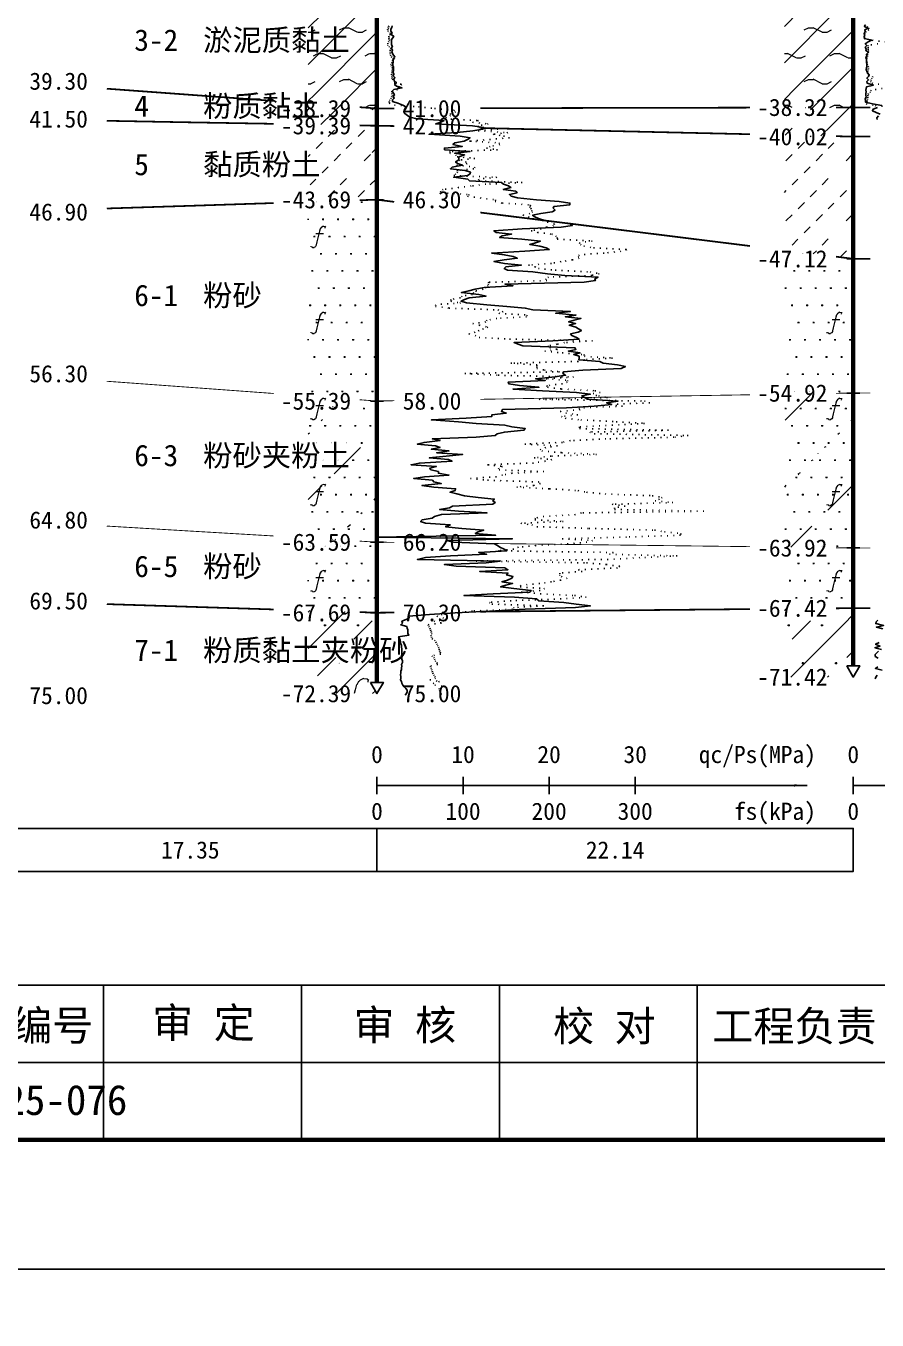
# Model space of a CAD drawing. Extents: x -37 to 3540, y -1485 to 297.
# Drawn here: x 2709.1 to 2808, y -302.9 to -152.5 of the extents above; entities that cross this region are included whole.
import ezdxf
from ezdxf.enums import TextEntityAlignment as Align

# ---------------------------------------------------------------- set-up
doc = ezdxf.new("R2010")
doc.units = 0
doc.linetypes.add('DOT', pattern=[6.35, 0, -6.35])
doc.layers.get('0').update_dxf_attribs({"linetype": 'CONTINUOUS'})
for name, color, linetype in [('CURVE', 200, 'CONTINUOUS'), ('FRAME', 7, 'CONTINUOUS'), ('HOLE', 41, 'CONTINUOUS'), ('RULER', 7, 'CONTINUOUS'), ('STRATUM', 241, 'CONTINUOUS')]:
    doc.layers.add(name, color=color, linetype=linetype)
doc.layers.add('HATCH', color=7, linetype='CONTINUOUS', lineweight=13)
doc.styles.add('ST', font='')
doc.styles.get('ST').set_extended_font_data('SimSun')
pattern_1 = [(45, (2483.1513, -297), (-2.12132, 2.12132), [10, 0]), (26.565, (2484.2254, -297.2536), (5.999823, 5.999812), [0.567, -12.849]), (0, (2483.6584, -297.2536), (0, 6), [0.567, -5.433]), (26.565, (2481.57, -297), (5.999823, 5.999812), [0.567, -12.849]), (0, (2482.077, -296.7464), (0, 6), [0.567, -5.433]), (153.435, (2483.6584, -297.2536), (-5.999818, -5e-06), [1.134, -12.2826]), (26.565, (2487.2254, -294.2536), (5.999823, 5.999812), [0.567, -12.849]), (0, (2486.6584, -294.2536), (0, 6), [0.567, -5.433]), (26.565, (2484.57, -294), (5.999823, 5.999812), [0.567, -12.849]), (0, (2485.077, -293.7464), (0, 6), [0.567, -5.433]), (153.435, (2486.6584, -294.2536), (-5.999818, -5e-06), [1.134, -12.2826])]
pattern_2 = [(45, (2483.151, -297), (-4.24264, 4.24264), [10, 0]), (45, (2484.212, -300.182), (-2.12132, 6.36396), [3, -3])]
pattern_3 = [(45, (2483.1513, -297), (-6e-07, 6.99998), [0.9473, -8.9522]), (45, (2484.5513, -295.6), (-6e-07, 6.99998), [0.9869, -8.9126]), (45, (2485.9513, -294.2), (-6e-07, 6.99998), [1.06018, -8.83931]), (45, (2487.3513, -292.8), (-6e-07, 6.99998), [0.94918, -8.95032]), (45, (2488.7513, -291.4), (-6e-07, 6.99998), [1.0365, -8.863]), (45, (2486.6513, -297), (-6e-07, 6.99998), [1.01335, -8.88615]), (45, (2488.0513, -295.6), (-6e-07, 6.99998), [1.07896, -12.12037]), (45, (2489.4513, -294.2), (-6e-07, 6.99998), [0.99882, -8.90067]), (45, (2483.8513, -292.8), (-4e-07, 6.99998), [1.05533, -8.84416]), (45, (2485.2513, -291.4), (-4e-07, 6.99998), [1.0365, -8.863])]
pattern_4 = [(82.875, (2482.3167, -298.206), (0.0003693, 10.0001764), [0.0893, -80.5337]), (143.13, (2482.4177, -298.2818), (-29.999964, 20.000054), [0.12627, -49.87373]), (172.875, (2482.5949, -298.304), (-70.0002457, 9.9996603), [0.17857, -80.44443]), (206.565, (2482.7733, -298.2147), (-9.999705, -9.999687), [0.19954, -22.16046]), (243.435, (2482.8626, -298.0363), (9e-06, -9.999696), [0.19954, -22.16146]), (255.964, (2482.9519, -297.679), (-0.0002, -9.999501), [0.36813, -40.86287]), (255.964, (2483.262, -296.439), (-0.0002, -9.999501), [1.27838, -39.95262]), (255.964, (2483.3304, -296.165), (-0.0002, -9.999501), [0.28235, -40.94865]), (216.87, (2483.5206, -295.9108), (-9.999982, -10.000018), [0.12627, -49.87373]), (243.435, (2483.4196, -295.9865), (9e-06, -9.999696), [0.19954, -22.16146]), (206.565, (2483.699, -295.8215), (-9.999705, -9.999687), [0.19954, -22.16046]), (172.875, (2483.8763, -295.8437), (-70.0002457, 9.9996603), [0.17857, -80.44443]), (143.13, (2483.9773, -295.9194), (-29.999964, 20.000054), [0.12627, -49.87373]), (82.875, (2483.9662, -296.008), (0.0003693, 10.0001764), [0.0893, -80.5337]), (0, (2482.822, -296.66), (0, 10), [0.89286, -9.10714]), (0, (2483.1763, -297), (1, 2), [0, -1.75]), (0, (2483.1513, -296.975), (1, 2), [0, -1.75]), (0, (2483.1513, -297), (1, 2), [0, -1.75]), (0, (2483.1263, -297), (1, 2), [0, -1.75]), (0, (2483.1513, -297.025), (1, 2), [0, -1.75])]
pattern_5 = [(45, (2483.151, -297), (-2e-06, 15.39996), [4.3383, -17.4406]), (45, (2489.34, -290.777), (-2e-06, 15.39996), [4.3861, -17.3928]), (45, (2494.3, -285.819), (-2e-06, 15.39996), [3.98994, -17.78894]), (26.565, (2483.151, -289.3), (15.4, 15.4), [0.2123, -34.22315]), (36.8699, (2484.6913, -287.76), (15.4, 15.4), [0.43504, -76.56496]), (315, (2490.851, -281.653), (15.39996, 3e-06), [0.0727, -21.7062]), (26.565, (2490.851, -297), (15.4, 15.4), [0.31845, -34.117]), (26.565, (2492.391, -295.46), (15.4, 15.4), [0.2316, -34.2038]), (90, (2493.161, -294.69), (-15.4, -1e-06), [0.0633, -15.3367]), (26.565, (2493.931, -293.92), (15.4, 15.4), [0.2002, -68.6707]), (36.8699, (2495.4713, -292.38), (15.4, 15.4), [0.2435, -76.7565]), (45, (2497.011, -290.84), (-5e-07, 15.39996), [0.24005, -21.53884]), (315, (2498.362, -289.195), (15.39996, 3e-06), [0.0727, -21.7062]), (36.8699, (2486.2313, -286.22), (15.4, 15.4), [0.2249, -76.7751]), (53.1301, (2487.7713, -284.68), (30.8, 46.2), [0.29564, -76.70436]), (53.1301, (2489.3113, -283.14), (30.8, 46.2), [0.27774, -76.72226])]
pattern_6 = [(82.875, (2481.315, -299.6533), (0.000812, 22.000388), [0.1964, -177.1742]), (143.13, (2481.5374, -299.82), (-65.99992, 44.00012), [0.2778, -109.7222]), (172.875, (2481.9272, -299.8687), (-154.00054, 21.999253), [0.3929, -176.9777]), (206.565, (2482.32, -299.672), (-21.99935, -21.9993), [0.439, -48.753]), (243.435, (2482.516, -299.28), (2e-05, -21.99933), [0.439, -48.7552]), (255.964, (2482.7126, -298.494), (-0.00044, -21.9989), [0.8099, -89.8983]), (255.964, (2483.3947, -295.7656), (-0.00044, -21.9989), [2.8124, -87.8958]), (255.964, (2483.5453, -295.163), (-0.00044, -21.9989), [0.6212, -90.087]), (216.87, (2483.964, -294.6037), (-21.99996, -22.00004), [0.2778, -109.7222]), (243.435, (2483.742, -294.77), (2e-05, -21.99933), [0.439, -48.7552]), (206.565, (2484.356, -294.407), (-21.99935, -21.9993), [0.439, -48.753]), (172.875, (2484.7463, -294.456), (-154.00054, 21.999253), [0.3929, -176.9777]), (143.13, (2484.9686, -294.6228), (-65.99992, 44.00012), [0.2778, -109.7222]), (82.875, (2484.9442, -294.8177), (0.000812, 22.000388), [0.1964, -177.1742]), (0, (2482.426, -296.252), (0, 22), [1.9643, -20.0357]), (0, (2483.2063, -297), (2.2, 4.4), [0, -3.85]), (0, (2483.1513, -296.945), (2.2, 4.4), [0, -3.85]), (0, (2483.1513, -297), (2.2, 4.4), [0, -3.85]), (0, (2483.0963, -297), (2.2, 4.4), [0, -3.85]), (0, (2483.1513, -297.055), (2.2, 4.4), [0, -3.85])]

# ---------------------------------------------------------------- blocks, each defined once
blk = doc.blocks.new('图签_A3长')
for p, q in [((0, 18), (-380, 18)), ((-165, 0), (-165, 18)), ((-142, 0), (-142, 18)), ((-119, 0), (-119, 18)), ((-96, 0), (-96, 18)), ((-320, 9), (0, 9)), ((-380, 0), (0, 0))]:
    blk.add_line(p, q)
at = {"style": 'ST'}
for s, p in [('工程编号', (-175.73, 13.3)), ('审 定', (-153.38, 13.61)), ('审 核', (-129.99, 13.36)), ('校 对', (-106.8, 13.23)), ('工程负责', (-84.71, 13.23))]:
    blk.add_text(s, height=3.5, dxfattribs=at).set_placement(p, align=Align.MIDDLE_CENTER)
for tag, p in [('01＿单位名称', (-349.98, 8.36)), ('02＿工程名称', (-271.3, 5.16)), ('04＿工程编号', (-176.51, 4.65)), ('05＿日期', (-35.59, 4.65)), ('06＿图号', (-11.16, 4.91))]:
    blk.add_attdef(tag, text='', height=3.5, dxfattribs=at).set_placement(p, align=Align.MIDDLE_CENTER)
at = {"style": 'ST', "width": 0.85}
blk.add_attdef('03＿图件名称', text='', height=3, dxfattribs=at).set_placement((-205.49, 5.05), align=Align.MIDDLE_CENTER)
blk = doc.blocks.new('Arrow')
for points in [[(-3.984779, 0.348623), (0, 0), (-3.189535, 0)], [(-3.189535, 0), (0, 0), (-3.984779, -0.348623)]]:
    blk.add_solid(points)

msp = doc.modelspace()

# ---------------------------------------------------------------- hatches: boundary and pattern name
at = {"layer": 'HATCH'}
h = msp.add_hatch(dxfattribs=at)
h.set_pattern_fill('YNNT', color=251, style=0)
h.set_pattern_definition(pattern_1)
h.paths.add_polyline_path([(2749.93, -149.73), (2741.93, -149.33), (2741.93, -161.54), (2749.93, -162.13)])
h.paths.add_polyline_path([(2728.9, -164.28), (2744.85, -164.28), (2744.85, -159.33), (2728.9, -159.33)], flags=9)
h.paths.add_polyline_path([(2728.91, -156.6), (2748.42, -156.6), (2748.42, -151.72), (2728.91, -151.72)], flags=9)
h.paths.add_polyline_path([(2737.86, -163.62), (2747.41, -163.62), (2747.41, -160.68), (2737.86, -160.68)], flags=9)
h.paths.add_polyline_path([(2737.86, -151.22), (2747.41, -151.22), (2747.41, -148.28), (2737.86, -148.28)], flags=9)
h = msp.add_hatch(dxfattribs=at)
h.set_pattern_fill('YNNT', color=251, style=0)
h.set_pattern_definition(pattern_1)
h.paths.add_polyline_path([(2805.27, -151), (2797.27, -150.82), (2797.27, -162.02), (2805.27, -162)])
h.paths.add_polyline_path([(2793.2, -163.49), (2802.76, -163.49), (2802.76, -160.56), (2793.2, -160.56)], flags=9)
h.paths.add_polyline_path([(2793.2, -152.49), (2802.76, -152.49), (2802.76, -149.56), (2793.2, -149.56)], flags=9)
h = msp.add_hatch(dxfattribs=at)
h.set_pattern_fill('FZNT', color=32, style=0)
h.set_pattern_definition(pattern_2)
h.paths.add_polyline_path([(2749.93, -162.13), (2741.93, -161.54), (2741.93, -163.98), (2749.93, -164.13)])
h.paths.add_polyline_path([(2728.9, -164.28), (2744.85, -164.28), (2744.85, -159.33), (2728.9, -159.33)], flags=9)
h.paths.add_polyline_path([(2737.86, -165.62), (2747.41, -165.62), (2747.41, -162.68), (2737.86, -162.68)], flags=9)
h.paths.add_polyline_path([(2737.86, -163.62), (2747.41, -163.62), (2747.41, -160.68), (2737.86, -160.68)], flags=9)
h = msp.add_hatch(dxfattribs=at)
h.set_pattern_fill('FZNT', color=32, style=0)
h.set_pattern_definition(pattern_2)
h.paths.add_polyline_path([(2805.27, -162), (2797.27, -162.02), (2797.27, -165.22), (2805.27, -165.4)])
h.paths.add_polyline_path([(2793.2, -166.89), (2802.76, -166.89), (2802.76, -163.96), (2793.2, -163.96)], flags=9)
h.paths.add_polyline_path([(2793.2, -163.49), (2802.76, -163.49), (2802.76, -160.56), (2793.2, -160.56)], flags=9)
h = msp.add_hatch(dxfattribs=at)
h.set_pattern_fill('NZFT', color=52, style=0)
h.set_pattern_definition(pattern_3)
h.paths.add_polyline_path([(2749.93, -164.13), (2741.93, -163.98), (2741.93, -172.99), (2749.93, -172.73)])
h.paths.add_polyline_path([(2728.9, -171.07), (2744.85, -171.07), (2744.85, -166.13), (2728.9, -166.13)], flags=9)
h.paths.add_polyline_path([(2737.86, -174.22), (2747.41, -174.22), (2747.41, -171.28), (2737.86, -171.28)], flags=9)
h.paths.add_polyline_path([(2737.86, -165.62), (2747.41, -165.62), (2747.41, -162.68), (2737.86, -162.68)], flags=9)
h = msp.add_hatch(dxfattribs=at)
h.set_pattern_fill('NZFT', color=52, style=0)
h.set_pattern_definition(pattern_3)
h.paths.add_polyline_path([(2805.27, -165.4), (2797.27, -165.22), (2797.27, -178.61), (2805.27, -179.6)])
h.paths.add_polyline_path([(2793.21, -181.09), (2802.76, -181.09), (2802.76, -178.17), (2793.21, -178.17)], flags=9)
h.paths.add_polyline_path([(2793.2, -166.89), (2802.76, -166.89), (2802.76, -163.96), (2793.2, -163.96)], flags=9)
h = msp.add_hatch(dxfattribs=at)
h.set_pattern_fill('FS', color=142, style=0)
h.set_pattern_definition(pattern_4)
h.paths.add_polyline_path([(2749.93, -172.73), (2741.93, -172.99), (2741.93, -195.54), (2749.93, -196.13)])
h.paths.add_polyline_path([(2737.86, -197.62), (2747.41, -197.62), (2747.41, -194.68), (2737.86, -194.68)], flags=9)
h.paths.add_polyline_path([(2737.86, -174.22), (2747.41, -174.22), (2747.41, -171.28), (2737.86, -171.28)], flags=9)
h = msp.add_hatch(dxfattribs=at)
h.set_pattern_fill('FS', color=142, style=0)
h.set_pattern_definition(pattern_4)
h.paths.add_polyline_path([(2805.27, -179.6), (2797.27, -178.61), (2797.27, -195.33), (2805.27, -195.2)])
h.paths.add_polyline_path([(2793.2, -196.69), (2802.76, -196.69), (2802.76, -193.76), (2793.2, -193.76)], flags=9)
h.paths.add_polyline_path([(2793.21, -181.09), (2802.76, -181.09), (2802.76, -178.17), (2793.21, -178.17)], flags=9)
h = msp.add_hatch(dxfattribs=at)
h.set_pattern_fill('FS', color=142, style=0)
h.set_pattern_definition(pattern_4)
h.paths.add_polyline_path([(2805.27, -195.2), (2797.27, -195.33), (2797.27, -213.1), (2805.27, -213.2)])
h.paths.add_polyline_path([(2793.2, -214.69), (2802.76, -214.69), (2802.76, -211.76), (2793.2, -211.76)], flags=9)
h.paths.add_polyline_path([(2793.2, -196.69), (2802.76, -196.69), (2802.76, -193.76), (2793.2, -193.76)], flags=9)
h = msp.add_hatch(dxfattribs=at)
h.set_pattern_fill('SZFT', color=142, scale=2.2, style=0)
h.set_pattern_definition(pattern_5)
h.paths.add_polyline_path([(2805.27, -195.2), (2797.27, -195.33), (2797.27, -213.1), (2805.27, -213.2)])
h.paths.add_polyline_path([(2793.2, -214.69), (2802.76, -214.69), (2802.76, -211.76), (2793.2, -211.76)], flags=9)
h.paths.add_polyline_path([(2793.2, -196.69), (2802.76, -196.69), (2802.76, -193.76), (2793.2, -193.76)], flags=9)
h = msp.add_hatch(dxfattribs=at)
h.set_pattern_fill('FS', color=142, style=0)
h.set_pattern_definition(pattern_4)
h.paths.add_polyline_path([(2749.93, -196.13), (2741.93, -195.54), (2741.93, -212.05), (2749.93, -212.53)])
h.paths.add_polyline_path([(2728.9, -204.89), (2748.43, -204.89), (2748.43, -199.95), (2728.9, -199.95)], flags=9)
h.paths.add_polyline_path([(2737.86, -214.02), (2747.41, -214.02), (2747.41, -211.08), (2737.86, -211.08)], flags=9)
h.paths.add_polyline_path([(2737.86, -197.62), (2747.41, -197.62), (2747.41, -194.68), (2737.86, -194.68)], flags=9)
h = msp.add_hatch(dxfattribs=at)
h.set_pattern_fill('SZFT', color=142, scale=2.2, style=0)
h.set_pattern_definition(pattern_5)
h.paths.add_polyline_path([(2749.93, -196.13), (2741.93, -195.54), (2741.93, -212.05), (2749.93, -212.53)])
h.paths.add_polyline_path([(2728.9, -204.89), (2748.43, -204.89), (2748.43, -199.95), (2728.9, -199.95)], flags=9)
h.paths.add_polyline_path([(2737.86, -214.02), (2747.41, -214.02), (2747.41, -211.08), (2737.86, -211.08)], flags=9)
h.paths.add_polyline_path([(2737.86, -197.62), (2747.41, -197.62), (2747.41, -194.68), (2737.86, -194.68)], flags=9)
h = msp.add_hatch(dxfattribs=at)
h.set_pattern_fill('FS', color=142, style=0)
h.set_pattern_definition(pattern_4)
h.paths.add_polyline_path([(2749.93, -212.53), (2741.93, -212.05), (2741.93, -220.47), (2749.93, -220.73)])
h.paths.add_polyline_path([(2737.86, -222.22), (2747.41, -222.22), (2747.41, -219.28), (2737.86, -219.28)], flags=9)
h.paths.add_polyline_path([(2737.86, -214.02), (2747.41, -214.02), (2747.41, -211.08), (2737.86, -211.08)], flags=9)
h = msp.add_hatch(dxfattribs=at)
h.set_pattern_fill('FS', color=142, style=0)
h.set_pattern_definition(pattern_4)
h.paths.add_polyline_path([(2805.27, -213.2), (2797.27, -213.1), (2797.27, -220.28), (2805.27, -220.2)])
h.paths.add_polyline_path([(2793.2, -221.69), (2802.76, -221.69), (2802.76, -218.76), (2793.2, -218.76)], flags=9)
h.paths.add_polyline_path([(2793.2, -214.69), (2802.76, -214.69), (2802.76, -211.76), (2793.2, -211.76)], flags=9)
h = msp.add_hatch(dxfattribs=at)
h.set_pattern_fill('FZNT', color=32, style=0)
h.set_pattern_definition(pattern_2)
h.paths.add_polyline_path([(2749.93, -220.73), (2741.93, -220.47), (2741.93, -230.13), (2749.93, -230.13), (2749.18, -228.83), (2749.93, -228.83)])
h.paths.add_polyline_path([(2728.9, -227.53), (2755.58, -227.53), (2755.58, -222.58), (2728.9, -222.58)], flags=9)
h.paths.add_polyline_path([(2737.86, -231.62), (2747.41, -231.62), (2747.41, -228.68), (2737.86, -228.68)], flags=9)
h.paths.add_polyline_path([(2737.86, -222.22), (2747.41, -222.22), (2747.41, -219.28), (2737.86, -219.28)], flags=9)
h = msp.add_hatch(dxfattribs=at)
h.set_pattern_fill('FS', color=32, scale=2.2, style=0)
h.set_pattern_definition(pattern_6)
h.paths.add_polyline_path([(2749.93, -220.73), (2741.93, -220.47), (2741.93, -230.13), (2749.93, -230.13), (2749.18, -228.83), (2749.93, -228.83)])
h.paths.add_polyline_path([(2728.9, -227.53), (2755.58, -227.53), (2755.58, -222.58), (2728.9, -222.58)], flags=9)
h.paths.add_polyline_path([(2737.86, -231.62), (2747.41, -231.62), (2747.41, -228.68), (2737.86, -228.68)], flags=9)
h.paths.add_polyline_path([(2737.86, -222.22), (2747.41, -222.22), (2747.41, -219.28), (2737.86, -219.28)], flags=9)
h = msp.add_hatch(dxfattribs=at)
h.set_pattern_fill('FZNT', color=32, style=0)
h.set_pattern_definition(pattern_2)
h.paths.add_polyline_path([(2805.27, -220.2), (2797.27, -220.28), (2797.27, -228.2), (2805.27, -228.2), (2804.52, -226.9), (2805.27, -226.9)])
h.paths.add_polyline_path([(2793.21, -229.69), (2802.76, -229.69), (2802.76, -226.77), (2793.21, -226.77)], flags=9)
h.paths.add_polyline_path([(2793.2, -221.69), (2802.76, -221.69), (2802.76, -218.76), (2793.2, -218.76)], flags=9)
h = msp.add_hatch(dxfattribs=at)
h.set_pattern_fill('FS', color=32, scale=2.2, style=0)
h.set_pattern_definition(pattern_6)
h.paths.add_polyline_path([(2805.27, -220.2), (2797.27, -220.28), (2797.27, -228.2), (2805.27, -228.2), (2804.52, -226.9), (2805.27, -226.9)])
h.paths.add_polyline_path([(2793.21, -229.69), (2802.76, -229.69), (2802.76, -226.77), (2793.21, -226.77)], flags=9)
h.paths.add_polyline_path([(2793.2, -221.69), (2802.76, -221.69), (2802.76, -218.76), (2793.2, -218.76)], flags=9)

# ---------------------------------------------------------------- linework, layer by layer
at = {"layer": 'CURVE', "color": 30, "linetype": 'Continuous'}
for points in [[(2751.71, -152.53), (2751.67, -152.73), (2751.54, -152.93), (2751.54, -153.13), (2751.68, -153.33), (2751.53, -153.53), (2751.88, -153.73), (2751.77, -153.93), (2751.62, -154.13), (2751.63, -154.33), (2751.61, -154.53), (2751.6, -154.73), (2751.72, -154.93), (2751.56, -155.13), (2751.73, -155.33), (2751.67, -155.53), (2751.72, -155.73), (2751.84, -155.93), (2752.01, -156.13), (2751.8, -156.33), (2751.8, -156.53), (2751.8, -156.73), (2751.78, -156.93), (2751.76, -157.13), (2751.85, -157.33), (2751.85, -157.53), (2751.85, -157.73), (2751.81, -157.93), (2751.89, -158.13), (2751.8, -158.33), (2752.01, -158.53), (2751.88, -158.73), (2751.93, -158.93), (2752.18, -159.13), (2751.97, -159.33), (2752.19, -159.53), (2752.82, -159.73), (2751.88, -159.93), (2751.7, -160.13), (2751.84, -160.33), (2751.95, -160.53), (2751.81, -160.73), (2751.94, -160.93), (2751.75, -161.13), (2751.74, -161.33), (2752.37, -161.53), (2752.93, -161.73), (2753.28, -161.93), (2753.19, -162.13), (2753.1, -162.33), (2753.05, -162.53), (2753.16, -162.73), (2753.48, -162.93), (2753.73, -163.13), (2754.61, -163.33), (2757.72, -163.53), (2757.36, -163.73), (2756.75, -163.93), (2761.02, -164.13), (2762.34, -164.33), (2762.24, -164.53), (2761.05, -164.73), (2759.24, -164.93), (2755.99, -165.13), (2759.59, -165.33), (2760.75, -165.53), (2760.45, -165.73), (2760.08, -165.93), (2758.98, -166.13), (2758.75, -166.33), (2759.83, -166.53), (2757.76, -166.73), (2757.79, -166.93), (2760.75, -167.13), (2758.97, -167.33), (2760.11, -167.53), (2759.45, -167.73), (2759.44, -167.93), (2759.41, -168.13), (2759.07, -168.33), (2759.27, -168.53), (2759.87, -168.73), (2758.67, -168.93), (2758.46, -169.13), (2760.19, -169.33), (2760.81, -169.53), (2760.74, -169.73), (2760.45, -169.93), (2758.86, -170.13), (2760.48, -170.33), (2760.68, -170.53), (2764.39, -170.73), (2764.64, -170.93), (2765.23, -171.13), (2765.49, -171.33), (2764.6, -171.53), (2766.06, -171.73), (2766.2, -171.93), (2765.31, -172.13), (2765.54, -172.33), (2766.27, -172.53), (2768.47, -172.73), (2771.09, -172.93), (2772.35, -173.13), (2772.33, -173.33), (2770.49, -173.53), (2770.41, -173.73), (2770.63, -173.93), (2770.29, -174.13), (2768.97, -174.33), (2768.01, -174.53), (2768.27, -174.73), (2768.7, -174.93), (2769.45, -175.13), (2771.07, -175.33), (2772.37, -175.53), (2772.63, -175.73), (2771.34, -175.93), (2766.8, -176.13), (2763.52, -176.33), (2763.77, -176.53), (2765.57, -176.73), (2764.46, -176.93), (2764.18, -177.13), (2766.77, -177.33), (2768.92, -177.53), (2768.35, -177.73), (2767.68, -177.93), (2768.86, -178.13), (2769.57, -178.33), (2769.94, -178.53), (2767.12, -178.73), (2763.26, -178.93), (2764.71, -179.13), (2765.75, -179.33), (2766.23, -179.53), (2764.72, -179.73), (2763.52, -179.93), (2764.73, -180.13), (2766.71, -180.33), (2764.91, -180.53), (2764.71, -180.73), (2765.09, -180.93), (2768.05, -181.13), (2769.76, -181.33), (2771.77, -181.53), (2775.62, -181.73), (2775.23, -181.93), (2775.31, -182.13), (2774, -182.33), (2764.79, -182.53), (2765.72, -182.73), (2762.4, -182.93), (2761.35, -183.13), (2760.62, -183.33), (2759.75, -183.53), (2761.75, -183.73), (2762.6, -183.93), (2760.66, -184.13), (2760.11, -184.33), (2759.7, -184.53), (2760.35, -184.73), (2762.69, -184.93), (2765, -185.13), (2767.16, -185.33), (2768.04, -185.53), (2772.41, -185.73), (2770.7, -185.93), (2773.04, -186.13), (2771.83, -186.33), (2773.63, -186.53), (2772.83, -186.73), (2772.2, -186.93), (2773.01, -187.13), (2772.28, -187.33), (2773.03, -187.53), (2773.34, -187.73), (2773.68, -187.93), (2773.29, -188.13), (2772.42, -188.33), (2772.56, -188.53), (2773.1, -188.73), (2773.41, -188.93), (2770.36, -189.13), (2765.86, -189.33), (2766.32, -189.53), (2766.86, -189.73), (2772.92, -189.93), (2773.04, -190.13), (2772.18, -190.33), (2773.52, -190.53), (2772.79, -190.73), (2773.41, -190.93), (2773.44, -191.13), (2773.39, -191.33), (2775.81, -191.53), (2776.23, -191.73), (2777.86, -191.93), (2778.79, -192.13), (2778.31, -192.33), (2773.84, -192.53), (2771.61, -192.73), (2771.54, -192.93), (2771.84, -193.13), (2770.62, -193.33), (2768.35, -193.53), (2769.49, -193.73), (2765.19, -193.93), (2765.26, -194.13), (2766.49, -194.33), (2768.74, -194.53), (2765.74, -194.73), (2769.16, -194.93), (2773.13, -195.13), (2774.72, -195.33), (2773.72, -195.53), (2774.09, -195.73), (2774.35, -195.93), (2777.94, -196.13), (2776.61, -196.33), (2777.21, -196.53), (2775.15, -196.73), (2771.95, -196.93), (2764.5, -197.13), (2764.38, -197.33), (2764.96, -197.53), (2763.28, -197.73), (2763.27, -197.93), (2760.31, -198.13), (2756.26, -198.33), (2759.41, -198.53), (2761.44, -198.73), (2764.77, -198.93), (2765.61, -199.13), (2767.16, -199.33), (2767.01, -199.53), (2764.74, -199.73), (2763.88, -199.93), (2763.68, -200.13), (2761.47, -200.33), (2756.36, -200.53), (2757.26, -200.73), (2755.41, -200.93), (2754.61, -201.13), (2756.74, -201.33), (2757.26, -201.53), (2756.24, -201.73), (2758.29, -201.93), (2756.87, -202.13), (2759.87, -202.33), (2757.96, -202.53), (2756.01, -202.73), (2758.24, -202.93), (2758.65, -203.13), (2754.86, -203.33), (2753.9, -203.53), (2756.83, -203.73), (2756.06, -203.93), (2756.2, -204.13), (2757.07, -204.33), (2757.06, -204.53), (2758.28, -204.73), (2755.47, -204.93), (2754.2, -205.13), (2756.38, -205.33), (2756.53, -205.53), (2757.4, -205.73), (2755.16, -205.93), (2756.53, -206.13), (2759.07, -206.33), (2759.01, -206.53), (2758.43, -206.73), (2759.2, -206.93), (2760.11, -207.13), (2761.68, -207.33), (2763.56, -207.53), (2763.4, -207.73), (2763.68, -207.93), (2763.4, -208.13), (2758.69, -208.33), (2758.37, -208.53), (2757.21, -208.73), (2759.4, -208.93), (2762.72, -209.13), (2757.44, -209.33), (2756.61, -209.53), (2756.36, -209.73), (2755.17, -209.93), (2754.99, -210.13), (2755.57, -210.33), (2758.44, -210.53), (2757.9, -210.73), (2759.78, -210.93), (2762.33, -211.13), (2761.67, -211.33), (2761.35, -211.53), (2763.71, -211.73), (2749.93, -211.93), (2765.67, -212.13), (2757.96, -212.33), (2758.83, -212.53), (2763.57, -212.73), (2763.94, -212.93), (2764.22, -213.13), (2764.71, -213.33), (2765.03, -213.53), (2761.76, -213.73), (2762.66, -213.93), (2758.48, -214.13), (2755.57, -214.33), (2754.63, -214.53), (2764.23, -214.73), (2762.61, -214.93), (2757.76, -215.13), (2759.14, -215.33), (2764.8, -215.53), (2765.14, -215.73), (2761.88, -215.93), (2765.15, -216.13), (2764.99, -216.33), (2765.73, -216.53), (2765.59, -216.73), (2765.08, -216.93), (2764.44, -217.13), (2765.69, -217.33), (2764.89, -217.53), (2764.29, -217.73), (2765.84, -217.93), (2767.83, -218.13), (2767.68, -218.33), (2763.44, -218.53), (2760.03, -218.73), (2765.9, -218.93), (2768.45, -219.13), (2768.74, -219.33), (2771.64, -219.53), (2773.08, -219.73), (2774.73, -219.93), (2772.99, -220.13), (2767.13, -220.33), (2763, -220.53), (2759.01, -220.73), (2756.05, -220.93), (2753.65, -221.13), (2753.66, -221.33), (2753.34, -221.53), (2752.82, -221.73), (2752.89, -221.93), (2752.69, -222.13), (2753.38, -222.33), (2753.45, -222.53), (2753.5, -222.73), (2753.52, -222.93), (2753.52, -223.13), (2753.65, -223.33), (2752.45, -223.53), (2752.54, -223.73), (2752.64, -223.93), (2752.66, -224.13), (2752.69, -224.33), (2752.77, -224.53), (2752.77, -224.73), (2752.83, -224.93), (2752.81, -225.13), (2752.81, -225.33), (2752.83, -225.53), (2752.79, -225.73), (2752.8, -225.93), (2752.81, -226.13), (2752.91, -226.33), (2752.9, -226.53), (2752.79, -226.73), (2752.81, -226.93), (2752.76, -227.13), (2752.79, -227.33), (2752.72, -227.53), (2752.7, -227.73), (2752.68, -227.93), (2752.69, -228.13), (2752.69, -228.33), (2752.67, -228.53), (2752.79, -228.73), (2752.82, -228.93), (2752.92, -229.13), (2753.09, -229.33), (2753.28, -229.53), (2753.44, -229.73), (2753.43, -229.93), (2753.37, -230.13), (2753.2, -230.33)], [(2806.65, -152.4), (2806.57, -152.6), (2807.02, -152.8), (2806.61, -153), (2806.66, -153.2), (2806.53, -153.4), (2806.56, -153.6), (2806.54, -153.8), (2806.56, -154), (2807.4, -154.2), (2807.02, -154.4), (2806.67, -154.6), (2806.84, -154.8), (2806.66, -155), (2806.78, -155.2), (2806.74, -155.4), (2807.04, -155.6), (2806.81, -155.8), (2806.84, -156), (2806.74, -156.2), (2806.8, -156.4), (2806.8, -156.6), (2806.82, -156.8), (2806.83, -157), (2806.85, -157.2), (2806.8, -157.4), (2806.79, -157.6), (2806.86, -157.8), (2806.93, -158), (2807.13, -158.2), (2807.04, -158.4), (2806.83, -158.6), (2807.06, -158.8), (2806.85, -159), (2806.89, -159.2), (2807.62, -159.4), (2806.82, -159.6), (2806.79, -159.8), (2806.75, -160), (2806.79, -160.2), (2806.74, -160.4), (2806.73, -160.6), (2806.76, -160.8), (2806.67, -161), (2806.69, -161.2), (2806.7, -161.4), (2807.51, -161.6), (2808.58, -161.8)], [(2808.08, -162), (2807.59, -162.2), (2807.5, -162.4), (2807.92, -162.6), (2808.41, -162.8)], [(2808.19, -163), (2808.02, -163.2), (2808.04, -163.4)], [(2808.14, -221.6), (2807.95, -221.8), (2807.88, -222), (2808.79, -222.2), (2807.97, -222.4), (2808.7, -222.6)], [(2808.3, -224.2), (2807.87, -224.4), (2808.36, -224.6), (2807.78, -224.8), (2808.55, -225)], [(2808.22, -225.2), (2808, -225.4), (2807.8, -225.6), (2807.81, -225.8), (2808.18, -226)], [(2808.12, -227), (2807.84, -227.2), (2808.62, -227.4)], [(2808.04, -228), (2807.9, -228.2), (2807.8, -228.4)]]:
    msp.add_lwpolyline(points, dxfattribs=at)
at = {"layer": 'CURVE', "color": 100, "linetype": 'DOT', "ltscale": 0.1}
for points in [[(2751.32, -152.53), (2751.25, -152.73), (2751.17, -152.93), (2751.19, -153.13), (2751.48, -153.33), (2751.45, -153.53), (2751.29, -153.73), (2751.3, -153.93), (2751.38, -154.13), (2751.31, -154.33), (2751.21, -154.53), (2751.17, -154.73), (2751.32, -154.93), (2751.56, -155.13), (2751.48, -155.33), (2751.48, -155.53), (2751.45, -155.73), (2751.51, -155.93), (2751.59, -156.13), (2752, -156.33), (2751.77, -156.53), (2751.68, -156.73), (2751.54, -156.93), (2751.58, -157.13), (2751.71, -157.33), (2751.76, -157.53), (2751.71, -157.73), (2751.67, -157.93), (2751.6, -158.13), (2751.66, -158.33), (2751.67, -158.53), (2751.71, -158.73), (2751.98, -158.93), (2751.92, -159.13), (2752.8, -159.33), (2752.53, -159.53), (2752.45, -159.73), (2752.3, -159.93), (2751.66, -160.13), (2751.66, -160.33), (2751.73, -160.53), (2751.67, -160.73), (2751.58, -160.93), (2751.45, -161.13), (2751.33, -161.33), (2751.35, -161.53), (2751.95, -161.73), (2754.74, -161.93), (2756.62, -162.13), (2758.85, -162.33), (2759.06, -162.53), (2758.48, -162.73), (2758.49, -162.93), (2758.01, -163.13), (2757.79, -163.33), (2761.72, -163.53), (2761.04, -163.73), (2762.86, -163.93), (2761.66, -164.13), (2761.76, -164.33), (2763.99, -164.53), (2761.68, -164.73), (2765.12, -164.93), (2763.42, -165.13), (2764.64, -165.33), (2765.31, -165.53), (2763.11, -165.73), (2760.67, -165.93), (2764.1, -166.13), (2764.21, -166.33), (2763.1, -166.53), (2762.67, -166.73), (2763.92, -166.93), (2758.4, -167.13), (2758.39, -167.33), (2759.08, -167.53), (2759.23, -167.73), (2761.29, -167.93), (2759.5, -168.13), (2760.25, -168.33), (2760.4, -168.53), (2759.17, -168.73), (2761.31, -168.93), (2761.18, -169.13), (2759.3, -169.33), (2759.3, -169.53), (2759.1, -169.73), (2758.86, -169.93), (2763.84, -170.13), (2761.72, -170.33), (2761.78, -170.53), (2766.79, -170.73), (2762.59, -170.93), (2760.88, -171.13), (2759.42, -171.33), (2757.62, -171.53), (2757.3, -171.73), (2757.38, -171.93), (2760.66, -172.13), (2760.46, -172.33), (2761.92, -172.53), (2763.72, -172.73), (2763.65, -172.93), (2764.51, -173.13), (2767.77, -173.33), (2767.71, -173.53), (2767.79, -173.73), (2767.89, -173.93), (2768.02, -174.13), (2767.71, -174.33), (2766.88, -174.53), (2767.51, -174.73), (2768.03, -174.93), (2769.13, -175.13), (2769.71, -175.33), (2770.56, -175.53), (2770.45, -175.73), (2769.64, -175.93), (2768.99, -176.13), (2767.85, -176.33), (2768.6, -176.53), (2770.23, -176.73), (2770.7, -176.93), (2770.85, -177.13), (2770.88, -177.33), (2774.94, -177.53), (2773.47, -177.73), (2773.57, -177.93), (2773.96, -178.13), (2775.1, -178.33), (2778.96, -178.53), (2778.28, -178.73), (2776.31, -178.93), (2773.43, -179.13), (2773.32, -179.33), (2773.44, -179.53), (2772.62, -179.73), (2771.32, -179.93), (2770.21, -180.13), (2767.54, -180.33), (2768.28, -180.53), (2768.68, -180.73), (2770.64, -180.93), (2774.69, -181.13), (2775.76, -181.33), (2774.89, -181.53), (2769.85, -181.73), (2769.51, -181.93), (2769.68, -182.13), (2762.92, -182.33), (2762.87, -182.53), (2762.84, -182.73), (2762.57, -182.93), (2762.26, -183.13), (2761.47, -183.33), (2761.19, -183.53), (2761.01, -183.73), (2759.83, -183.93), (2759.62, -184.13), (2758.51, -184.33), (2758.52, -184.53), (2759.65, -184.73), (2756.75, -184.93), (2756.72, -185.13), (2758.3, -185.33), (2763.98, -185.53), (2764.58, -185.73), (2764.1, -185.93), (2767.39, -186.13), (2767.31, -186.33), (2763.86, -186.53), (2762.71, -186.73), (2762.56, -186.93), (2761.06, -187.13), (2761.81, -187.33), (2762.8, -187.53), (2762.3, -187.73), (2761.79, -187.93), (2761.33, -188.13), (2760.62, -188.33), (2761.32, -188.53), (2761.79, -188.73), (2765.33, -188.93), (2774.99, -189.13), (2771.73, -189.33), (2770.85, -189.53), (2769.78, -189.73), (2770.01, -189.93), (2770.91, -190.13), (2769.42, -190.33), (2771.45, -190.53), (2774.01, -190.73), (2774.03, -190.93), (2777.29, -191.13), (2774.06, -191.33), (2773.29, -191.53), (2765.49, -191.73), (2768.51, -191.93), (2768.5, -192.13), (2768.5, -192.33), (2769.39, -192.53), (2771.12, -192.73), (2760.14, -192.93), (2764.02, -193.13), (2772.78, -193.33), (2769.58, -193.53), (2772.06, -193.73), (2772.04, -193.93), (2771.48, -194.13), (2769.68, -194.33), (2769.76, -194.53), (2771.36, -194.73), (2775.26, -194.93), (2775.87, -195.13), (2774.65, -195.33), (2775.68, -195.53), (2776.71, -195.73), (2768.79, -195.93), (2781.01, -196.13), (2781.62, -196.33), (2776.97, -196.53), (2778.46, -196.73), (2773.39, -196.93), (2773.54, -197.13), (2771.21, -197.33), (2771.87, -197.53), (2773.27, -197.73), (2771.37, -197.93), (2771.8, -198.13), (2773.6, -198.33), (2777.74, -198.53), (2781.01, -198.73), (2777.3, -198.93), (2773.45, -199.13), (2773.48, -199.33), (2783.79, -199.53), (2774.66, -199.73), (2775.18, -199.93), (2786.08, -200.13), (2784.44, -200.33), (2776.54, -200.53), (2772.4, -200.73), (2771.48, -200.93), (2767.11, -201.13), (2770.92, -201.33), (2769.54, -201.53), (2768.91, -201.73), (2769.07, -201.93), (2771.4, -202.13), (2775.45, -202.33), (2770.14, -202.53), (2768.21, -202.73), (2770.23, -202.93), (2769.48, -203.13), (2768.11, -203.33), (2762.79, -203.53), (2764.51, -203.73), (2764.04, -203.93), (2764.11, -204.13), (2769.33, -204.33), (2765.63, -204.53), (2764.53, -204.73), (2763.8, -204.93), (2760.78, -205.13), (2762.78, -205.33), (2768.69, -205.53), (2768.93, -205.73), (2768.13, -205.93), (2766.17, -206.13), (2769.98, -206.33), (2773.28, -206.53), (2774.29, -206.73), (2776.43, -206.93), (2781.92, -207.13), (2783.07, -207.33), (2782.75, -207.53), (2782.25, -207.73), (2784.32, -207.93), (2777.27, -208.13), (2778.75, -208.33), (2777.53, -208.53), (2777.53, -208.73), (2787.92, -208.93), (2773.68, -209.13), (2773, -209.33), (2769.33, -209.53), (2768.34, -209.73), (2768.28, -209.93), (2771.58, -210.13), (2766.66, -210.33), (2767.91, -210.53), (2768.51, -210.73), (2774.55, -210.93), (2782.18, -211.13), (2783.33, -211.33), (2785.24, -211.53), (2785.2, -211.73), (2778.93, -211.93), (2771.45, -212.13), (2774.98, -212.33), (2774.33, -212.53), (2772.11, -212.73), (2768.38, -212.93), (2766.36, -213.13), (2765.82, -213.33), (2764.06, -213.53), (2777.4, -213.73), (2776.94, -213.93), (2784.81, -214.13), (2780.48, -214.33), (2776.79, -214.53), (2761.45, -214.73), (2774.29, -214.93), (2776.58, -215.13), (2778.13, -215.33), (2777.86, -215.53), (2773.34, -215.73), (2773.76, -215.93), (2771.19, -216.13), (2771.13, -216.33), (2771.35, -216.53), (2772.04, -216.73), (2771.28, -216.93), (2770.21, -217.13), (2768.85, -217.33), (2766.66, -217.53), (2766.58, -217.73), (2769.41, -217.93), (2768.89, -218.13), (2766.69, -218.33), (2768.92, -218.53), (2772.9, -218.73), (2774.24, -218.93), (2771.32, -219.13), (2765.51, -219.33), (2763.01, -219.53), (2763.29, -219.73), (2769.31, -219.93), (2765.87, -220.13), (2765.69, -220.33), (2761.02, -220.53), (2759.35, -220.73), (2757.48, -220.93), (2756.9, -221.13), (2757.58, -221.33), (2757.97, -221.53), (2756.57, -221.73), (2757.44, -221.93), (2755.88, -222.13), (2755.94, -222.33), (2756.08, -222.53), (2756.15, -222.73), (2756.21, -222.93), (2756.33, -223.13), (2756.19, -223.33), (2756.25, -223.53), (2756.32, -223.73), (2756.61, -223.93), (2756.78, -224.13), (2756.87, -224.33), (2756.98, -224.53), (2757.08, -224.73), (2757.14, -224.93), (2757.2, -225.13), (2757.28, -225.33), (2757.35, -225.53), (2756.33, -225.73), (2756.52, -225.93), (2756.63, -226.13), (2756.71, -226.33), (2756.89, -226.53), (2756.99, -226.73), (2756.11, -226.93), (2756.21, -227.13), (2756.26, -227.33), (2756.35, -227.53), (2756.43, -227.73), (2756.53, -227.93), (2756.66, -228.13), (2756.74, -228.33), (2756.09, -228.53), (2757.19, -228.73), (2756.46, -228.93), (2756.65, -229.13), (2757.79, -229.33), (2757.14, -229.53), (2757.21, -229.73), (2757.27, -229.93), (2757.38, -230.13), (2757.38, -230.33)], [(2806.67, -152.4), (2806.87, -152.6), (2807.05, -152.8), (2807.09, -153), (2806.78, -153.2), (2806.62, -153.4), (2806.62, -153.6), (2806.57, -153.8), (2806.56, -154), (2807.48, -154.2), (2808.97, -154.4)], [(2808.14, -154.6), (2807, -154.8), (2807, -155), (2807, -155.2), (2807, -155.4), (2807.07, -155.6), (2806.92, -155.8), (2806.94, -156), (2806.88, -156.2), (2806.82, -156.4), (2806.82, -156.6), (2806.85, -156.8), (2806.89, -157), (2806.99, -157.2), (2807.06, -157.4), (2807.03, -157.6), (2806.95, -157.8), (2806.93, -158), (2807.01, -158.2), (2807.54, -158.4), (2807.45, -158.6), (2807.36, -158.8), (2807.28, -159), (2807.43, -159.2), (2808.86, -159.4)], [(2808.64, -159.8), (2807.34, -160), (2807.27, -160.2), (2807.04, -160.4), (2806.98, -160.6), (2806.95, -160.8), (2806.94, -161), (2806.88, -161.2), (2806.91, -161.4), (2806.78, -161.6), (2807.83, -161.8), (2810.34, -162)]]:
    msp.add_lwpolyline(points, dxfattribs=at)
at = {"layer": 'FRAME', "color": 245, "linetype": 'Continuous'}
for points in [[(2483.15, -297), (2903.15, -297), (2903.15, 0), (2483.15, 0)], [(2699.8, -594), (3119.8, -594), (3119.8, -297), (2699.8, -297)]]:
    msp.add_lwpolyline(points, close=True, dxfattribs=at)
at = {"layer": 'FRAME', "linetype": 'Continuous', "const_width": 0.5}
msp.add_lwpolyline([(2503.15, -282), (2883.15, -282), (2883.15, -15), (2503.15, -15)], close=True, dxfattribs=at)
at = {"layer": 'HOLE', "linetype": 'Continuous', "const_width": 0.5}
for points in [[(2805.27, -78.2), (2805.27, -226.9)], [(2749.93, -80.13), (2749.93, -228.83)]]:
    msp.add_lwpolyline(points, dxfattribs=at)
at = {"layer": 'HOLE', "linetype": 'Continuous'}
for points in [[(2749.18, -162.13), (2750.68, -162.13)], [(2804.52, -162), (2806.02, -162)], [(2749.18, -164.13), (2750.68, -164.13)], [(2804.52, -165.4), (2806.02, -165.4)], [(2749.18, -172.73), (2750.68, -172.73)], [(2804.52, -179.6), (2806.02, -179.6)], [(2804.52, -195.2), (2806.02, -195.2)], [(2749.18, -196.13), (2750.68, -196.13)], [(2749.18, -212.53), (2750.68, -212.53)], [(2804.52, -213.2), (2806.02, -213.2)], [(2749.18, -220.73), (2750.68, -220.73)], [(2804.52, -220.2), (2806.02, -220.2)]]:
    msp.add_lwpolyline(points, dxfattribs=at)
for points in [[(2804.52, -226.9), (2806.02, -226.9), (2805.27, -228.2)], [(2749.18, -228.83), (2750.68, -228.83), (2749.93, -230.13)]]:
    msp.add_lwpolyline(points, close=True, dxfattribs=at)
at = {"layer": 'RULER', "linetype": 'Continuous'}
for points in [[(2749.93, -240.8), (2749.93, -239.8)], [(2759.93, -240.8), (2759.93, -239.8)], [(2769.93, -240.8), (2769.93, -239.8)], [(2779.93, -240.8), (2779.93, -239.8)], [(2805.27, -240.8), (2805.27, -239.8)], [(2749.93, -240.8), (2799.93, -240.8)], [(2749.93, -240.8), (2749.93, -241.8)], [(2759.93, -240.8), (2759.93, -241.8)], [(2769.93, -240.8), (2769.93, -241.8)], [(2779.93, -240.8), (2779.93, -241.8)], [(2805.27, -240.8), (2865.27, -240.8)], [(2805.27, -240.8), (2805.27, -241.8)], [(2706.54, -245.8), (2749.93, -245.8), (2749.93, -250.8), (2706.54, -250.8)], [(2749.93, -245.8), (2805.27, -245.8), (2805.27, -250.8), (2749.93, -250.8)]]:
    msp.add_lwpolyline(points, dxfattribs=at)
at = {"layer": 'STRATUM', "linetype": 'Continuous'}
for points, const_width in [([(2718.54, -159.83), (2728.24, -160.54), (2737.93, -161.25)], 0.2), ([(2747.93, -161.98), (2749.93, -162.13), (2751.93, -162.12)], 0.2), ([(2761.93, -162.1), (2777.6, -162.06), (2793.27, -162.03)], 0.2), ([(2803.27, -162), (2805.27, -162), (2807.27, -162)], 0.2), ([(2718.54, -163.56), (2728.24, -163.74), (2737.93, -163.91)], 0.2), ([(2747.93, -164.09), (2749.93, -164.13), (2751.93, -164.17)], 0.2), ([(2761.93, -164.4), (2777.6, -164.76), (2793.27, -165.12)], 0.2), ([(2803.27, -165.35), (2805.27, -165.4), (2807.27, -165.4)], 0.2), ([(2747.93, -172.79), (2749.93, -172.73), (2751.93, -172.98)], 0.2), ([(2718.54, -173.75), (2728.24, -173.44), (2737.93, -173.12)], 0.2), ([(2761.93, -174.22), (2777.6, -176.16), (2793.27, -178.11)], 0.2), ([(2803.27, -179.35), (2805.27, -179.6), (2807.27, -179.6)], 0.2), ([(2718.54, -193.83), (2728.24, -194.54), (2737.93, -195.25)], 0.1), ([(2761.93, -195.93), (2777.6, -195.66), (2793.27, -195.4)], 0.1), ([(2803.27, -195.23), (2805.27, -195.2), (2807.27, -195.2)], 0.1), ([(2747.93, -195.98), (2749.93, -196.13), (2751.93, -196.09)], 0.1), ([(2718.54, -210.66), (2728.24, -211.24), (2737.93, -211.81)], 0.1), ([(2747.93, -212.41), (2749.93, -212.53), (2751.93, -212.55)], 0.1), ([(2761.93, -212.67), (2777.6, -212.86), (2793.27, -213.05)], 0.1), ([(2803.27, -213.18), (2805.27, -213.2), (2807.27, -213.2)], 0.1), ([(2718.54, -219.73), (2728.24, -220.04), (2737.93, -220.35)], 0.2), ([(2747.93, -220.66), (2749.93, -220.73), (2751.93, -220.71)], 0.2), ([(2761.93, -220.61), (2777.6, -220.46), (2793.27, -220.31)], 0.2), ([(2803.27, -220.22), (2805.27, -220.2), (2807.27, -220.2)], 0.2)]:
    msp.add_lwpolyline(points, dxfattribs=dict(at, const_width=const_width))

# ---------------------------------------------------------------- block references
at = {"layer": 'FRAME'}
ref = msp.add_blockref('图签_A3长', (2883.15, -282), dxfattribs=at)
ref.add_attrib('04＿工程编号', 'NLKC2025-076', dxfattribs={"layer": '0', "height": 3.5, "style": 'ST'}).set_placement((2706.64, -277.35), align=Align.MIDDLE_CENTER)
at = {"layer": 'RULER', "xscale": 0.4, "yscale": 0.4, "zscale": 0.4}
msp.add_blockref('Arrow', (2799.93, -240.8), dxfattribs=at)

# ---------------------------------------------------------------- texts
at = {"layer": 'HOLE', "style": 'ST'}
for s, p in [('39.30', (2709.54, -158.95)), ('41.50', (2709.54, -163.35)), ('41.00', (2752.93, -162.13)), ('42.00', (2752.93, -164.13)), ('46.30', (2752.93, -172.73)), ('46.90', (2709.54, -174.15)), ('56.30', (2709.54, -192.95)), ('58.00', (2752.93, -196.13)), ('64.80', (2709.54, -209.95)), ('66.20', (2752.93, -212.53)), ('69.50', (2709.54, -219.35)), ('70.30', (2752.93, -220.73)), ('75.00', (2709.54, -230.35)), ('75.00', (2752.93, -230.13))]:
    msp.add_text(s, height=2, dxfattribs=at).set_placement(p, align=Align.MIDDLE_LEFT)
for s, p in [('-38.39', (2746.93, -162.13)), ('-38.32', (2802.27, -162)), ('-39.39', (2746.93, -164.13)), ('-40.02', (2802.27, -165.4)), ('-43.69', (2746.93, -172.73)), ('-47.12', (2802.27, -179.6)), ('-55.39', (2746.93, -196.13)), ('-54.92', (2802.27, -195.2)), ('-63.59', (2746.93, -212.53)), ('-63.92', (2802.27, -213.2)), ('-67.42', (2802.27, -220.2)), ('-67.69', (2746.93, -220.73)), ('-71.42', (2802.27, -228.2)), ('-72.39', (2746.93, -230.13))]:
    msp.add_text(s, height=2, dxfattribs=at).set_placement(p, align=Align.MIDDLE_RIGHT)
at = {"layer": 'RULER', "style": 'ST'}
msp.add_text('qc/Ps(MPa)', height=2, dxfattribs=at).set_placement((2800.93, -238.8), align=Align.BOTTOM_RIGHT)
for s, p in [('0', (2749.93, -238.8)), ('10', (2759.93, -238.8)), ('20', (2769.93, -238.8)), ('30', (2779.93, -238.8)), ('0', (2805.27, -238.8))]:
    msp.add_text(s, height=2, dxfattribs=at).set_placement(p, align=Align.BOTTOM_CENTER)
for s, p in [('0', (2749.93, -242.8)), ('100', (2759.93, -242.8)), ('200', (2769.93, -242.8)), ('300', (2779.93, -242.8)), ('0', (2805.27, -242.8))]:
    msp.add_text(s, height=2, dxfattribs=at).set_placement(p, align=Align.TOP_CENTER)
msp.add_text('fs(kPa)', height=2, dxfattribs=at).set_placement((2800.93, -242.8), align=Align.TOP_RIGHT)
for s, p in [('17.35', (2728.24, -248.3)), ('22.14', (2777.6, -248.3))]:
    msp.add_text(s, height=2, dxfattribs=at).set_placement(p, align=Align.MIDDLE_CENTER)
at = {"layer": 'STRATUM', "style": 'ST'}
for s, p in [('3-2', (2721.73, -154.18)), ('淤泥质黏土', (2729.73, -154.18)), ('4', (2721.73, -161.84)), ('粉质黏土', (2729.73, -161.84)), ('5', (2721.73, -168.63)), ('黏质粉土', (2729.73, -168.63)), ('6-1', (2721.73, -183.85)), ('粉砂', (2729.73, -183.85)), ('6-3', (2721.73, -202.45)), ('粉砂夹粉土', (2729.73, -202.45)), ('6-5', (2721.73, -215.34)), ('粉砂', (2729.73, -215.34)), ('7-1', (2721.73, -225.09)), ('粉质黏土夹粉砂', (2729.73, -225.09))]:
    msp.add_text(s, height=2.5, dxfattribs=at).set_placement(p, align=Align.MIDDLE_LEFT)

doc.saveas('drawing.dxf')
